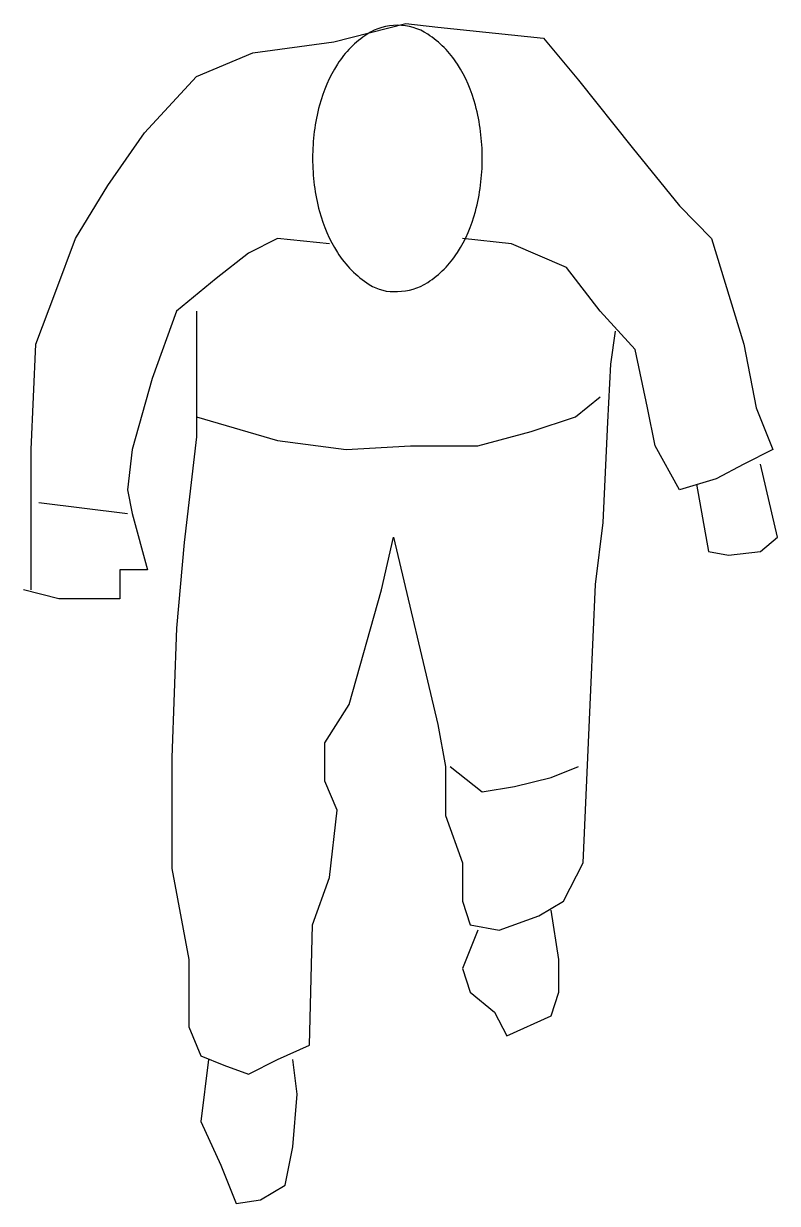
# Model space of a CAD drawing. Extents: x -0.317 to 0.318, y -0.882 to 0.111.
import ezdxf

# ---------------------------------------------------------------- set-up
doc = ezdxf.new("R2010")
doc.units = 0
doc.header["$LTSCALE"] = 100
doc.header["$MEASUREMENT"] = 0
doc.layers.add('P-PESSOA', color=2, linetype='CONTINUOUS')

msp = doc.modelspace()

# ---------------------------------------------------------------- linework, layer by layer
at = {"layer": 'P-PESSOA', "linetype": 'CONTINUOUS'}
for points in [[(-0.31036, -0.36515), (-0.31036, -0.24717), (-0.3065, -0.15829), (-0.28977, -0.11386), (-0.27304, -0.06942), (-0.24601, -0.02498), (-0.21512, 0.01945), (-0.17136, 0.06695), (-0.12374, 0.08687), (-0.05552, 0.09607), (0.00497, 0.11139), (0.032, 0.10833), (0.1208, 0.09913), (0.15041, 0.06389), (0.19545, 0.00719), (0.23535, -0.04184), (0.26238, -0.06942), (0.28941, -0.15829), (0.29971, -0.21192), (0.31386, -0.24717), (0.28941, -0.25943), (0.26624, -0.27168), (0.23535, -0.28088), (0.21476, -0.2441), (0.20832, -0.21192), (0.19803, -0.16289), (0.16843, -0.13071), (0.14011, -0.09394), (0.09378, -0.07402), (0.05259, -0.06942)], [(-0.05939, -0.07402), (-0.10315, -0.06942), (-0.1276, -0.08168), (-0.15463, -0.10313), (-0.18809, -0.13071), (-0.20869, -0.18741), (-0.22542, -0.24717), (-0.22928, -0.28088), (-0.22542, -0.3008), (-0.21255, -0.3483), (-0.23571, -0.3483), (-0.23571, -0.37282), (-0.2872, -0.37282), (-0.3168, -0.36515)], [(-0.17136, -0.13071), (-0.17136, -0.23644), (-0.18166, -0.32531), (-0.18809, -0.39733), (-0.19195, -0.50613), (-0.19195, -0.50613), (-0.19195, -0.5996), (-0.1778, -0.67621), (-0.1778, -0.73291), (-0.1675, -0.75742), (-0.14819, -0.76508), (-0.1276, -0.77275), (-0.10315, -0.76049), (-0.07612, -0.74823), (-0.07354, -0.6471), (-0.05939, -0.60726), (-0.05295, -0.55056), (-0.06325, -0.52605), (-0.06325, -0.49387), (-0.04265, -0.46169), (-0.01563, -0.36515), (-0.01563, -0.36515), (-0.00533, -0.32072), (0.032, -0.47854), (0.03843, -0.51379), (0.03843, -0.55516), (0.05259, -0.595), (0.05259, -0.62718), (0.05902, -0.6471), (0.08348, -0.65169), (0.11694, -0.63944), (0.13754, -0.62718), (0.15427, -0.595), (0.1607, -0.44943), (0.16456, -0.36056), (0.171, -0.30846), (0.17486, -0.22418), (0.17743, -0.17515), (0.1813, -0.14757)], [(-0.17136, -0.21959), (-0.10315, -0.23951), (-0.04523, -0.24717), (0.00883, -0.2441), (0.06546, -0.2441), (0.11051, -0.23184), (0.14783, -0.21959), (0.16843, -0.20273)], [(0.24951, -0.27628), (0.25981, -0.33298), (0.27654, -0.33604), (0.30357, -0.33298), (0.31773, -0.32072), (0.30357, -0.25943)], [(-0.30393, -0.2916), (-0.22928, -0.3008), (-0.22928, -0.3008)], [(0.04229, -0.51379), (0.06932, -0.53524), (0.09635, -0.53064), (0.12724, -0.52298), (0.15041, -0.51379)], [(0.06546, -0.65169), (0.05259, -0.68387), (0.05902, -0.70379), (0.07962, -0.72065), (0.08991, -0.74057), (0.12724, -0.72371), (0.13367, -0.70379), (0.13367, -0.67621), (0.12724, -0.63484)], [(-0.16106, -0.76049), (-0.1675, -0.81259), (-0.15077, -0.84936), (-0.1379, -0.88154), (-0.1173, -0.87847), (-0.09671, -0.86622), (-0.09028, -0.83404), (-0.08641, -0.7896), (-0.09028, -0.76049)]]:
    msp.add_lwpolyline(points, dxfattribs=at)
msp.add_lwpolyline([(-0.07354, -0.002, 0.064646), (-0.06774, -0.04671, 0.077509), (-0.05262, -0.08121, 0.107173), (-0.02592, -0.10814, 0.168456), (-0.00211, -0.11402, 0.145027), (0.02334, -0.10648, 0.107173), (0.0484, -0.08121, 0.077509), (0.06352, -0.04671, 0.064646), (0.06932, -0.002, 0.064646), (0.06352, 0.04271, 0.077509), (0.0484, 0.07721, 0.107173), (0.02334, 0.10248, 0.145027), (-0.00211, 0.11003, 0.145027), (-0.02756, 0.10248, 0.107173), (-0.05262, 0.07721, 0.077509), (-0.06774, 0.04271, 0.064646)], format="xyb", close=True, dxfattribs=at)

doc.saveas('drawing.dxf')
